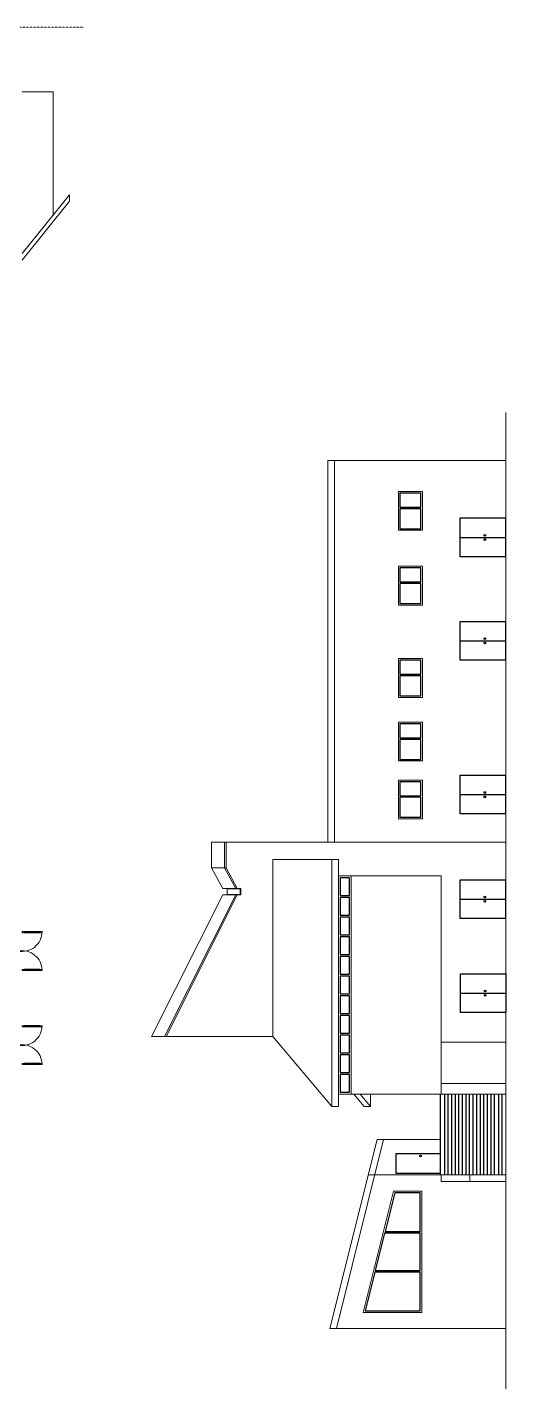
# Model space of a CAD drawing. Header units: inches. Extents: x -4858 to 2593, y -3513 to 2619.
# Drawn here: x 93 to 981, y 93 to 2619 of the extents above; entities that cross this region are included whole.
import ezdxf

# ---------------------------------------------------------------- set-up
doc = ezdxf.new("R2010")
doc.units = ezdxf.units.IN
doc.header["$MEASUREMENT"] = 0
doc.linetypes.add('Dash 1_16_', pattern=[0.125, 0.0625, -0.0625])
for name, color, linetype, lineweight in [('A-DOOR', 31, 'Continuous', 30), ('A-DOOR-GLAZ', 31, 'Continuous', 50), ('A-FLOR', 140, 'Continuous', 30), ('A-GLAZ', 151, 'Continuous', 30), ('A-ROOF', 132, 'Continuous', 13), ('A-WALL', 113, 'Continuous', 13), ('C-TOPO', 7, 'Dash 1_16_', 9)]:
    doc.layers.add(name, color=color, linetype=linetype, lineweight=lineweight)

# ---------------------------------------------------------------- blocks, each defined once
blk = doc.blocks.new('Double-Glass 1 - 72_ x 84_-106700-Level 1 New')
at = {"layer": 'A-DOOR', "lineweight": 20}
for p, q in [((-36, 42.6), (-36, 46.6)), ((-36, 46.6), (-34, 46.6)), ((-36, 42.6), (-34, 42.6)), ((-34, 42.6), (-34, 46.6)), ((34, 42.6), (34, 46.6)), ((36, 46.6), (34, 46.6)), ((34, 42.6), (36, 42.6)), ((36, 42.6), (36, 46.6)), ((-36, 13.8), (-34, 13.8)), ((-36, 9.8), (-36, 13.8)), ((-36, 9.8), (-34, 9.8)), ((-34, 9.8), (-34, 13.8)), ((36, 13.8), (34, 13.8)), ((34, 9.8), (34, 13.8)), ((36, 9.8), (34, 9.8)), ((36, 9.8), (36, 13.8))]:
    blk.add_line(p, q, dxfattribs=at)
at = {"layer": 'A-DOOR', "lineweight": 9}
for p, q in [((-36, 13.8), (-36, 42.6)), ((-34, 13.8), (-34, 42.6)), ((34, 13.8), (34, 42.6)), ((36, 13.8), (36, 42.6))]:
    blk.add_line(p, q, dxfattribs=at)
for centre, start, end in [((-36, 9.8), 347.9595, 90.0327), ((36, 9.8), 89.9942, 192.0461)]:
    blk.add_arc(centre, 36.8, start, end, dxfattribs=at)
at = {"layer": 'A-DOOR-GLAZ'}
for p, q in [((-35, 42.6), (-35, 13.8)), ((35, 13.8), (35, 42.6))]:
    blk.add_line(p, q, dxfattribs=at)

msp = doc.modelspace()

# ---------------------------------------------------------------- linework, layer by layer
at = {"layer": 'A-DOOR'}
for p, q in [((896.3, 1672.7), (980.4, 1672.7)), ((896.3, 1480.9), (980.4, 1480.9)), ((896.3, 1195.5), (980.4, 1195.5)), ((896.3, 1001.8), (980.4, 1001.8)), ((896.9, 827.3), (981, 827.3))]:
    msp.add_line(p, q, dxfattribs=at)
for points in [[(896.3, 1636.8), (896.3, 1708.7), (980.4, 1708.7), (980.4, 1636.8)], [(896.3, 1445), (896.3, 1516.9), (980.4, 1516.9), (980.4, 1445)], [(896.3, 1159.6), (896.3, 1231.5), (980.4, 1231.5), (980.4, 1159.6)], [(896.3, 965.9), (896.3, 1037.7), (980.4, 1037.7), (980.4, 965.9)], [(896.9, 791.3), (896.9, 863.2), (981, 863.2), (981, 791.3)], [(860, 493.1), (860, 529.2), (777.1, 529.2), (777.1, 493.1)]]:
    msp.add_lwpolyline(points, close=True, dxfattribs=at)
for centre in [(942.2, 1676.7), (942.2, 1668.6), (942.2, 1484.9), (942.2, 1476.8), (942.2, 1199.5), (942.2, 1191.3), (942.2, 1005.7), (942.2, 997.6), (942.8, 831.2), (942.8, 823.1), (822.9, 525.1)]:
    msp.add_circle(centre, 1.49, dxfattribs=at)
at = {"layer": 'A-FLOR'}
for p, q in [((860, 489.9), (860, 639.9)), ((867.7, 489.9), (867.7, 639.9)), ((874.3, 489.9), (874.3, 639.9)), ((880.9, 489.9), (880.9, 639.9)), ((887.6, 489.9), (887.6, 639.9)), ((894.2, 489.9), (894.2, 639.9)), ((900.8, 489.9), (900.8, 639.9)), ((907.4, 489.9), (907.4, 639.9)), ((914, 489.9), (914, 639.9)), ((920.6, 489.9), (920.6, 639.9)), ((927.2, 489.9), (927.2, 639.9)), ((933.9, 489.9), (933.9, 639.9)), ((940.5, 489.9), (940.5, 639.9)), ((947.1, 489.9), (947.1, 639.9)), ((953.7, 489.9), (953.7, 639.9)), ((960.3, 489.9), (960.3, 639.9)), ((967.9, 489.9), (967.9, 639.9)), ((974.5, 489.9), (974.5, 639.9))]:
    msp.add_line(p, q, dxfattribs=at)
at = {"layer": 'A-GLAZ'}
for points in [[(823.3, 1728.9), (823.3, 1755), (784.7, 1755), (784.7, 1728.9)], [(823.3, 1688.8), (823.3, 1726), (784.7, 1726), (784.7, 1688.8)], [(823.3, 1590.1), (823.3, 1616.1), (784.7, 1616.1), (784.7, 1590.1)], [(823.3, 1550), (823.3, 1587.1), (784.7, 1587.1), (784.7, 1550)], [(823.3, 1419), (823.3, 1445), (784.7, 1445), (784.7, 1419)], [(823.3, 1378.9), (823.3, 1416), (784.7, 1416), (784.7, 1378.9)], [(823.3, 1301), (823.3, 1327), (784.7, 1327), (784.7, 1301)], [(823.3, 1260.9), (823.3, 1298), (784.7, 1298), (784.7, 1260.9)], [(823.3, 1193.5), (823.3, 1219.5), (784.7, 1219.5), (784.7, 1193.5)], [(823.3, 1153.4), (823.3, 1190.5), (784.7, 1190.5), (784.7, 1153.4)], [(691.1, 1008.1), (691.1, 1041.2), (673.6, 1041.2), (673.6, 1008.1)], [(691.1, 971.6), (691.1, 1004.7), (673.6, 1004.7), (673.6, 971.6)], [(691.1, 935.1), (691.1, 968.2), (673.6, 968.2), (673.6, 935.1)], [(691.1, 898.7), (691.1, 931.7), (673.6, 931.7), (673.6, 898.7)], [(691.1, 862.2), (691.1, 895.2), (673.6, 895.2), (673.6, 862.2)], [(691.1, 825.7), (691.1, 858.8), (673.6, 858.8), (673.6, 825.7)], [(691.1, 789.2), (691.1, 822.3), (673.6, 822.3), (673.6, 789.2)], [(691.1, 752.7), (691.1, 785.8), (673.6, 785.8), (673.6, 752.7)], [(691.1, 716.3), (691.1, 749.3), (673.6, 749.3), (673.6, 716.3)], [(691.1, 679.8), (691.1, 712.8), (673.6, 712.8), (673.6, 679.8)], [(691.1, 643.3), (691.1, 676.4), (673.6, 676.4), (673.6, 643.3)], [(822.1, 385.2), (822.1, 456.6), (774.9, 456.6), (757, 385.2)], [(822.1, 312.4), (822.1, 382.2), (756.1, 382.2), (738.7, 312.4)], [(822.1, 238), (822.1, 309.4), (738, 309.4), (720.1, 238)]]:
    msp.add_lwpolyline(points, close=True, dxfattribs=at)
at = {"layer": 'A-ROOF'}
for p, q in [((171.3, 2308.3), (83.9, 2199.1)), ((171.3, 2296.4), (171.3, 2308.3)), ((83.9, 2187.1), (171.3, 2296.4)), ((981, 1904.3), (981, 93.2)), ((462, 1107.5), (434.9, 1107.5)), ((434.9, 1107.5), (434.9, 1059.9)), ((459, 1059.9), (459, 1107.5)), ((658.2, 1074.9), (549, 1074.9)), ((549, 1074.9), (549, 746.5)), ((434.9, 1059.9), (455.8, 1021.5)), ((434.9, 1059.9), (462, 1059.9)), ((479.9, 1021.5), (459, 1059.9)), ((455.8, 1021.5), (458.8, 1021.5)), ((458.8, 1021.5), (464.3, 1020.7)), ((482.9, 1021.5), (458.8, 1021.5)), ((464.3, 1010.4), (458.8, 1009.8)), ((464.3, 1020.7), (464.3, 1010.4)), ((464.3, 1020.7), (488.4, 1020.5)), ((464.3, 1010.4), (488.4, 1010.7)), ((489.3, 1021.5), (482.9, 1021.5)), ((482.9, 1021.5), (488.4, 1020.6)), ((488.4, 1010.7), (482.9, 1009.8)), ((488.4, 1020.6), (488.4, 1010.7)), ((489.3, 1009.8), (489.3, 1021.5)), ((455.8, 1009.8), (323.9, 746.5)), ((347.8, 746.5), (479.9, 1009.8)), ((458.8, 1009.8), (455.8, 1009.8)), ((458.8, 1009.8), (489.3, 1009.8)), ((323.9, 746.5), (350.8, 746.5)), ((549, 746.5), (658.2, 616.8)), ((699, 639.9), (718.4, 616.8)), ((730.3, 616.8), (710.9, 639.9)), ((730.3, 616.8), (730.3, 639.9)), ((718.4, 616.8), (730.3, 616.8)), ((738, 489.9), (726.1, 489.9))]:
    msp.add_line(p, q, dxfattribs=at)
for points in [[(662.9, 1815.6), (662.9, 1107.5), (651, 1107.5), (651, 1815.6)], [(670.4, 1074.9), (670.4, 616.8), (658.2, 616.8), (658.2, 1074.9)], [(754.4, 555.4), (742.5, 555.4), (654.8, 204.9), (666.8, 204.9)]]:
    msp.add_lwpolyline(points, close=True, dxfattribs=at)
at = {"layer": 'A-WALL'}
for p, q in [((83.8, 2499.1), (141.2, 2499.1)), ((141.2, 2499.1), (141.2, 2270.7)), ((981, 1815.6), (662.9, 1815.6)), ((981, 1107.5), (462, 1107.5)), ((462, 1059.9), (462, 1107.5)), ((482.9, 1021.5), (462, 1059.9)), ((861.1, 1044.8), (670.4, 1044.8)), ((694.3, 639.9), (694.3, 1044.8)), ((861.1, 639.9), (861.1, 1044.8)), ((350.8, 746.5), (482.9, 1009.8)), ((350.8, 746.5), (549, 746.5)), ((981, 736.1), (861.1, 736.1)), ((861.1, 659.3), (981, 659.3)), ((981, 639.9), (670.4, 639.9)), ((860, 555.4), (754.4, 555.4)), ((861.1, 489.9), (738, 489.9)), ((861.1, 477.7), (861.1, 489.9)), ((861.1, 489.9), (914.4, 489.9)), ((914.4, 477.7), (914.4, 489.9)), ((914.4, 489.9), (981, 489.9)), ((914.4, 477.7), (861.1, 477.7)), ((981, 477.7), (914.4, 477.7)), ((981, 204.9), (666.8, 204.9))]:
    msp.add_line(p, q, dxfattribs=at)
for points in [[(826.3, 1685.9), (826.3, 1758), (781.7, 1758), (781.7, 1685.9)], [(826.3, 1547), (826.3, 1619.1), (781.7, 1619.1), (781.7, 1547)], [(826.3, 1375.9), (826.3, 1448), (781.7, 1448), (781.7, 1375.9)], [(826.3, 1257.9), (826.3, 1330), (781.7, 1330), (781.7, 1257.9)], [(826.3, 1150.4), (826.3, 1222.5), (781.7, 1222.5), (781.7, 1150.4)], [(825.1, 459.6), (825.1, 235), (716.3, 235), (772.6, 459.6)]]:
    msp.add_lwpolyline(points, close=True, dxfattribs=at)
at = {"layer": 'C-TOPO'}
msp.add_line((197.3, 2619.2), (-1655.7, 2619.2), dxfattribs=at)

# ---------------------------------------------------------------- block references
at = {"layer": 'A-DOOR', "rotation": 270}
for p in [(73.9, 905.3), (73.9, 730.8)]:
    msp.add_blockref('Double-Glass 1 - 72_ x 84_-106700-Level 1 New', p, dxfattribs=at)

doc.saveas('drawing.dxf')
